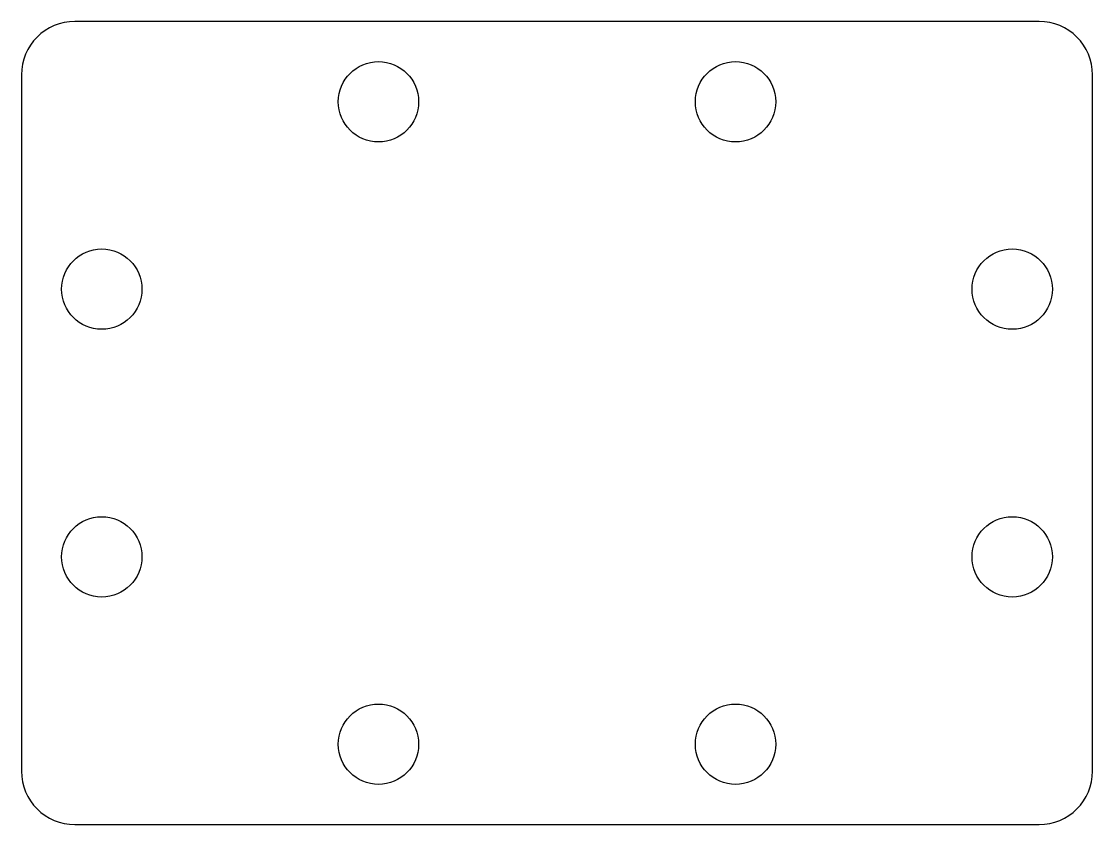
# Model space of a CAD drawing. Header units: metres. Extents: x -20 to 20, y 0 to 30.
import ezdxf

# ---------------------------------------------------------------- set-up
doc = ezdxf.new("R2010")
doc.units = ezdxf.units.M

msp = doc.modelspace()

# ---------------------------------------------------------------- linework, layer by layer
at = {"layer": 'PARAMETRIX'}
for p, q in [((18, 30), (-18, 30)), ((-20, 28), (-20, 2)), ((20, 2), (20, 28)), ((-18, 0), (18, 0))]:
    msp.add_line(p, q, dxfattribs=at)
for centre in [(-6.6667, 27), (6.6667, 27), (-17, 20), (17, 20), (-17, 10), (17, 10), (-6.6667, 3), (6.6667, 3)]:
    msp.add_circle(centre, 1.5, dxfattribs=at)
for centre, start, end in [((-18, 28), 90, 180), ((18, 28), 0, 90), ((-18, 2), 180, 270), ((18, 2), 270, 0)]:
    msp.add_arc(centre, 2, start, end, dxfattribs=at)

doc.saveas('drawing.dxf')
